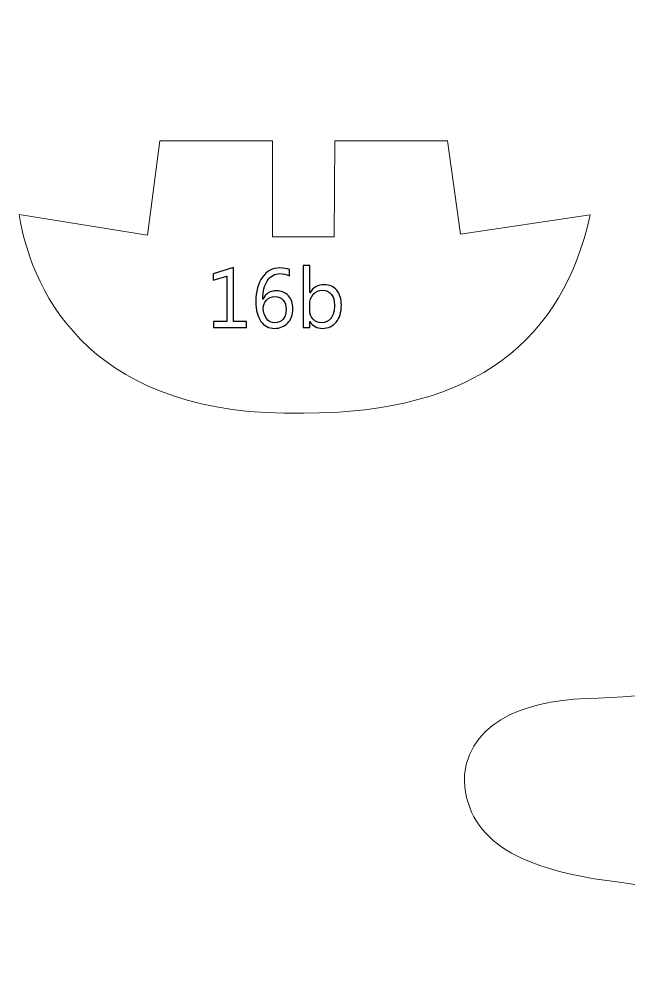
# Model space of a CAD drawing. Header units: centimetres. Extents: x -196 to 200, y -267 to 229.
# Drawn here: x 88.53 to 119.76, y -9.61 to 39.52 of the extents above; entities that cross this region are included whole.
import ezdxf

# ---------------------------------------------------------------- set-up
doc = ezdxf.new("R2010")
doc.units = ezdxf.units.CM
doc.header["$MEASUREMENT"] = 0
doc.layers.add('Camada 1', color=7, linetype='Continuous')
doc.layers.add('Camada 2', color=20, linetype='Continuous')

msp = doc.modelspace()

# ---------------------------------------------------------------- linework, layer by layer
at = {"layer": 'Camada 1', "lineweight": 9}
for points, knots in [([(195.254, -5.248), (192.478, -8.491), (185.152, -9.605), (175.317, -9.594), (175.317, -9.594), (156.26, -9.105), (137.436, -7.171), (118.517, -4.561), (118.517, -4.561), (114.112, -3.92), (111.3, -2.465), (111.335, 0.838), (111.335, 0.838), (111.692, 3.815), (114.874, 4.719), (118.198, 4.76), (118.198, 4.76), (131.865, 5.44), (142.521, 10.522), (156.172, 18.121), (156.172, 18.121), (168.472, 24.632), (181.107, 34.73), (191.541, 38.793), (191.541, 38.793), (191.541, 38.793), (193.489, 39.214), (193.489, 39.214), (193.489, 39.214), (195.077, 39.519), (195.839, 39.484), (196.03, 38.6), (196.03, 38.6), (199.203, 26.475), (197.496, 3.883), (195.254, -5.248)], [0, 0, 0, 0, 0.1, 0.1, 0.1, 0.1, 0.2, 0.2, 0.2, 0.2, 0.3, 0.3, 0.3, 0.3, 0.4, 0.4, 0.4, 0.4, 0.5, 0.5, 0.5, 0.5, 0.6, 0.6, 0.6, 0.6, 0.7, 0.7, 0.7, 0.7, 0.8, 0.8, 0.8, 0.8, 1, 1, 1, 1]), ([(95.734, 33.295), (95.734, 33.295), (101.514, 33.294), (101.514, 33.294), (101.514, 33.294), (101.514, 33.294), (101.504, 28.381), (101.504, 28.381), (101.504, 28.381), (101.504, 28.381), (104.673, 28.382), (104.673, 28.382), (104.673, 28.382), (104.673, 28.382), (104.706, 33.292), (104.706, 33.292), (104.706, 33.292), (104.706, 33.292), (110.464, 33.294), (110.464, 33.294), (110.464, 33.294), (110.464, 33.294), (111.139, 28.515), (111.139, 28.515), (111.139, 28.515), (111.139, 28.515), (117.778, 29.498), (117.778, 29.498), (117.778, 29.498), (116.385, 23.182), (112.023, 19.343), (103.094, 19.349), (103.094, 19.349), (92.471, 19.117), (89.209, 25.22), (88.53, 29.525), (88.53, 29.525), (88.53, 29.525), (95.107, 28.468), (95.107, 28.468), (95.107, 28.468), (95.107, 28.468), (95.734, 33.295), (95.734, 33.295)], [0, 0, 0, 0, 0.083333, 0.083333, 0.083333, 0.083333, 0.166667, 0.166667, 0.166667, 0.166667, 0.25, 0.25, 0.25, 0.25, 0.333333, 0.333333, 0.333333, 0.333333, 0.416667, 0.416667, 0.416667, 0.416667, 0.5, 0.5, 0.5, 0.5, 0.583333, 0.583333, 0.583333, 0.583333, 0.666667, 0.666667, 0.666667, 0.666667, 0.75, 0.75, 0.75, 0.75, 0.833333, 0.833333, 0.833333, 0.833333, 1, 1, 1, 1])]:
    msp.add_open_spline(points, degree=3, knots=knots, dxfattribs=at)
at = {"layer": 'Camada 2'}
for points, knots in [([(100.182, 23.743), (100.182, 23.743), (98.491, 23.743), (98.491, 23.743), (98.491, 23.743), (98.491, 23.743), (98.491, 24.042), (98.491, 24.042), (98.491, 24.042), (98.491, 24.042), (99.166, 24.042), (99.166, 24.042), (99.166, 24.042), (99.166, 24.042), (99.166, 26.365), (99.166, 26.365), (99.166, 26.365), (99.166, 26.365), (98.474, 26.159), (98.474, 26.159), (98.474, 26.159), (98.474, 26.159), (98.474, 26.483), (98.474, 26.483), (98.474, 26.483), (98.474, 26.483), (99.507, 26.799), (99.507, 26.799), (99.507, 26.799), (99.507, 26.799), (99.507, 24.042), (99.507, 24.042), (99.507, 24.042), (99.507, 24.042), (100.182, 24.042), (100.182, 24.042), (100.182, 24.042), (100.182, 24.042), (100.182, 23.743), (100.182, 23.743)], [0, 0, 0, 0, 0.090909, 0.090909, 0.090909, 0.090909, 0.181818, 0.181818, 0.181818, 0.181818, 0.272727, 0.272727, 0.272727, 0.272727, 0.363636, 0.363636, 0.363636, 0.363636, 0.454545, 0.454545, 0.454545, 0.454545, 0.545455, 0.545455, 0.545455, 0.545455, 0.636364, 0.636364, 0.636364, 0.636364, 0.727273, 0.727273, 0.727273, 0.727273, 0.818182, 0.818182, 0.818182, 0.818182, 1, 1, 1, 1]), ([(102.371, 26.697), (102.371, 26.697), (102.371, 26.373), (102.371, 26.373), (102.371, 26.373), (102.217, 26.452), (102.054, 26.492), (101.884, 26.492), (101.884, 26.492), (101.619, 26.492), (101.407, 26.374), (101.248, 26.138), (101.248, 26.138), (101.089, 25.901), (101.009, 25.585), (101.009, 25.189), (101.009, 25.189), (101.009, 25.189), (101.018, 25.189), (101.018, 25.189), (101.018, 25.189), (101.157, 25.471), (101.384, 25.613), (101.701, 25.613), (101.701, 25.613), (101.962, 25.613), (102.169, 25.529), (102.323, 25.362), (102.323, 25.362), (102.478, 25.194), (102.554, 24.97), (102.554, 24.689), (102.554, 24.689), (102.554, 24.396), (102.466, 24.156), (102.29, 23.97), (102.29, 23.97), (102.113, 23.785), (101.889, 23.692), (101.618, 23.692), (101.618, 23.692), (101.317, 23.692), (101.082, 23.812), (100.911, 24.051), (100.911, 24.051), (100.741, 24.29), (100.655, 24.625), (100.655, 25.058), (100.655, 25.058), (100.655, 25.582), (100.767, 26), (100.99, 26.313), (100.99, 26.313), (101.214, 26.626), (101.509, 26.782), (101.875, 26.782), (101.875, 26.782), (102.084, 26.782), (102.249, 26.754), (102.371, 26.697)], [0, 0, 0, 0, 0.0625, 0.0625, 0.0625, 0.0625, 0.125, 0.125, 0.125, 0.125, 0.1875, 0.1875, 0.1875, 0.1875, 0.25, 0.25, 0.25, 0.25, 0.3125, 0.3125, 0.3125, 0.3125, 0.375, 0.375, 0.375, 0.375, 0.4375, 0.4375, 0.4375, 0.4375, 0.5, 0.5, 0.5, 0.5, 0.5625, 0.5625, 0.5625, 0.5625, 0.625, 0.625, 0.625, 0.625, 0.6875, 0.6875, 0.6875, 0.6875, 0.75, 0.75, 0.75, 0.75, 0.8125, 0.8125, 0.8125, 0.8125, 0.875, 0.875, 0.875, 0.875, 1, 1, 1, 1]), ([(103.421, 24.049), (103.421, 24.049), (103.412, 24.049), (103.412, 24.049), (103.412, 24.049), (103.412, 24.049), (103.412, 23.743), (103.412, 23.743), (103.412, 23.743), (103.412, 23.743), (103.071, 23.743), (103.071, 23.743), (103.071, 23.743), (103.071, 23.743), (103.071, 26.902), (103.071, 26.902), (103.071, 26.902), (103.071, 26.902), (103.412, 26.902), (103.412, 26.902), (103.412, 26.902), (103.412, 26.902), (103.412, 25.505), (103.412, 25.505), (103.412, 25.505), (103.412, 25.505), (103.421, 25.505), (103.421, 25.505), (103.421, 25.505), (103.589, 25.787), (103.835, 25.928), (104.158, 25.928), (104.158, 25.928), (104.432, 25.928), (104.646, 25.833), (104.801, 25.642), (104.801, 25.642), (104.957, 25.451), (105.034, 25.194), (105.034, 24.873), (105.034, 24.873), (105.034, 24.516), (104.947, 24.229), (104.774, 24.014), (104.774, 24.014), (104.599, 23.8), (104.362, 23.692), (104.06, 23.692), (104.06, 23.692), (103.779, 23.692), (103.565, 23.811), (103.421, 24.049)], [0, 0, 0, 0, 0.071429, 0.071429, 0.071429, 0.071429, 0.142857, 0.142857, 0.142857, 0.142857, 0.214286, 0.214286, 0.214286, 0.214286, 0.285714, 0.285714, 0.285714, 0.285714, 0.357143, 0.357143, 0.357143, 0.357143, 0.428571, 0.428571, 0.428571, 0.428571, 0.5, 0.5, 0.5, 0.5, 0.571429, 0.571429, 0.571429, 0.571429, 0.642857, 0.642857, 0.642857, 0.642857, 0.714286, 0.714286, 0.714286, 0.714286, 0.785714, 0.785714, 0.785714, 0.785714, 0.857143, 0.857143, 0.857143, 0.857143, 1, 1, 1, 1]), ([(103.412, 24.913), (103.412, 24.913), (103.412, 24.614), (103.412, 24.614), (103.412, 24.614), (103.412, 24.437), (103.47, 24.287), (103.584, 24.163), (103.584, 24.163), (103.699, 24.04), (103.845, 23.978), (104.021, 23.978), (104.021, 23.978), (104.228, 23.978), (104.39, 24.058), (104.508, 24.216), (104.508, 24.216), (104.625, 24.376), (104.684, 24.596), (104.684, 24.879), (104.684, 24.879), (104.684, 25.118), (104.629, 25.305), (104.519, 25.44), (104.519, 25.44), (104.409, 25.575), (104.261, 25.643), (104.073, 25.643), (104.073, 25.643), (103.875, 25.643), (103.714, 25.574), (103.594, 25.435), (103.594, 25.435), (103.473, 25.296), (103.412, 25.122), (103.412, 24.913)], [0, 0, 0, 0, 0.1, 0.1, 0.1, 0.1, 0.2, 0.2, 0.2, 0.2, 0.3, 0.3, 0.3, 0.3, 0.4, 0.4, 0.4, 0.4, 0.5, 0.5, 0.5, 0.5, 0.6, 0.6, 0.6, 0.6, 0.7, 0.7, 0.7, 0.7, 0.8, 0.8, 0.8, 0.8, 1, 1, 1, 1]), ([(101.625, 25.323), (101.448, 25.323), (101.305, 25.263), (101.196, 25.143), (101.196, 25.143), (101.086, 25.023), (101.031, 24.882), (101.031, 24.719), (101.031, 24.719), (101.031, 24.514), (101.086, 24.34), (101.194, 24.195), (101.194, 24.195), (101.303, 24.051), (101.448, 23.978), (101.629, 23.978), (101.629, 23.978), (101.801, 23.978), (101.941, 24.041), (102.046, 24.167), (102.046, 24.167), (102.152, 24.293), (102.204, 24.452), (102.204, 24.646), (102.204, 24.646), (102.204, 24.858), (102.154, 25.023), (102.052, 25.143), (102.052, 25.143), (101.95, 25.263), (101.808, 25.323), (101.625, 25.323)], [0, 0, 0, 0, 0.111111, 0.111111, 0.111111, 0.111111, 0.222222, 0.222222, 0.222222, 0.222222, 0.333333, 0.333333, 0.333333, 0.333333, 0.444444, 0.444444, 0.444444, 0.444444, 0.555556, 0.555556, 0.555556, 0.555556, 0.666667, 0.666667, 0.666667, 0.666667, 0.777778, 0.777778, 0.777778, 0.777778, 1, 1, 1, 1])]:
    msp.add_open_spline(points, degree=3, knots=knots, dxfattribs=at)
at = {"layer": 'Camada 2', "lineweight": 9}
for points, knots in [([(100.182, 23.743), (100.182, 23.743), (98.491, 23.743), (98.491, 23.743), (98.491, 23.743), (98.491, 23.743), (98.491, 24.042), (98.491, 24.042), (98.491, 24.042), (98.491, 24.042), (99.166, 24.042), (99.166, 24.042), (99.166, 24.042), (99.166, 24.042), (99.166, 26.365), (99.166, 26.365), (99.166, 26.365), (99.166, 26.365), (98.474, 26.159), (98.474, 26.159), (98.474, 26.159), (98.474, 26.159), (98.474, 26.483), (98.474, 26.483), (98.474, 26.483), (98.474, 26.483), (99.507, 26.799), (99.507, 26.799), (99.507, 26.799), (99.507, 26.799), (99.507, 24.042), (99.507, 24.042), (99.507, 24.042), (99.507, 24.042), (100.182, 24.042), (100.182, 24.042), (100.182, 24.042), (100.182, 24.042), (100.182, 23.743), (100.182, 23.743)], [0, 0, 0, 0, 0.090909, 0.090909, 0.090909, 0.090909, 0.181818, 0.181818, 0.181818, 0.181818, 0.272727, 0.272727, 0.272727, 0.272727, 0.363636, 0.363636, 0.363636, 0.363636, 0.454545, 0.454545, 0.454545, 0.454545, 0.545455, 0.545455, 0.545455, 0.545455, 0.636364, 0.636364, 0.636364, 0.636364, 0.727273, 0.727273, 0.727273, 0.727273, 0.818182, 0.818182, 0.818182, 0.818182, 1, 1, 1, 1]), ([(102.371, 26.697), (102.371, 26.697), (102.371, 26.373), (102.371, 26.373), (102.371, 26.373), (102.217, 26.452), (102.054, 26.492), (101.884, 26.492), (101.884, 26.492), (101.619, 26.492), (101.407, 26.374), (101.248, 26.138), (101.248, 26.138), (101.089, 25.901), (101.009, 25.585), (101.009, 25.189), (101.009, 25.189), (101.009, 25.189), (101.018, 25.189), (101.018, 25.189), (101.018, 25.189), (101.157, 25.471), (101.384, 25.613), (101.701, 25.613), (101.701, 25.613), (101.962, 25.613), (102.169, 25.529), (102.323, 25.362), (102.323, 25.362), (102.478, 25.194), (102.554, 24.97), (102.554, 24.689), (102.554, 24.689), (102.554, 24.396), (102.466, 24.156), (102.29, 23.97), (102.29, 23.97), (102.113, 23.785), (101.889, 23.692), (101.618, 23.692), (101.618, 23.692), (101.317, 23.692), (101.082, 23.812), (100.911, 24.051), (100.911, 24.051), (100.741, 24.29), (100.655, 24.625), (100.655, 25.058), (100.655, 25.058), (100.655, 25.582), (100.767, 26), (100.99, 26.313), (100.99, 26.313), (101.214, 26.626), (101.509, 26.782), (101.875, 26.782), (101.875, 26.782), (102.084, 26.782), (102.249, 26.754), (102.371, 26.697)], [0, 0, 0, 0, 0.0625, 0.0625, 0.0625, 0.0625, 0.125, 0.125, 0.125, 0.125, 0.1875, 0.1875, 0.1875, 0.1875, 0.25, 0.25, 0.25, 0.25, 0.3125, 0.3125, 0.3125, 0.3125, 0.375, 0.375, 0.375, 0.375, 0.4375, 0.4375, 0.4375, 0.4375, 0.5, 0.5, 0.5, 0.5, 0.5625, 0.5625, 0.5625, 0.5625, 0.625, 0.625, 0.625, 0.625, 0.6875, 0.6875, 0.6875, 0.6875, 0.75, 0.75, 0.75, 0.75, 0.8125, 0.8125, 0.8125, 0.8125, 0.875, 0.875, 0.875, 0.875, 1, 1, 1, 1]), ([(103.421, 24.049), (103.421, 24.049), (103.412, 24.049), (103.412, 24.049), (103.412, 24.049), (103.412, 24.049), (103.412, 23.743), (103.412, 23.743), (103.412, 23.743), (103.412, 23.743), (103.071, 23.743), (103.071, 23.743), (103.071, 23.743), (103.071, 23.743), (103.071, 26.902), (103.071, 26.902), (103.071, 26.902), (103.071, 26.902), (103.412, 26.902), (103.412, 26.902), (103.412, 26.902), (103.412, 26.902), (103.412, 25.505), (103.412, 25.505), (103.412, 25.505), (103.412, 25.505), (103.421, 25.505), (103.421, 25.505), (103.421, 25.505), (103.589, 25.787), (103.835, 25.928), (104.158, 25.928), (104.158, 25.928), (104.432, 25.928), (104.646, 25.833), (104.801, 25.642), (104.801, 25.642), (104.957, 25.451), (105.034, 25.194), (105.034, 24.873), (105.034, 24.873), (105.034, 24.516), (104.947, 24.229), (104.774, 24.014), (104.774, 24.014), (104.599, 23.8), (104.362, 23.692), (104.06, 23.692), (104.06, 23.692), (103.779, 23.692), (103.565, 23.811), (103.421, 24.049)], [0, 0, 0, 0, 0.071429, 0.071429, 0.071429, 0.071429, 0.142857, 0.142857, 0.142857, 0.142857, 0.214286, 0.214286, 0.214286, 0.214286, 0.285714, 0.285714, 0.285714, 0.285714, 0.357143, 0.357143, 0.357143, 0.357143, 0.428571, 0.428571, 0.428571, 0.428571, 0.5, 0.5, 0.5, 0.5, 0.571429, 0.571429, 0.571429, 0.571429, 0.642857, 0.642857, 0.642857, 0.642857, 0.714286, 0.714286, 0.714286, 0.714286, 0.785714, 0.785714, 0.785714, 0.785714, 0.857143, 0.857143, 0.857143, 0.857143, 1, 1, 1, 1]), ([(103.412, 24.913), (103.412, 24.913), (103.412, 24.614), (103.412, 24.614), (103.412, 24.614), (103.412, 24.437), (103.47, 24.287), (103.584, 24.163), (103.584, 24.163), (103.699, 24.04), (103.845, 23.978), (104.021, 23.978), (104.021, 23.978), (104.228, 23.978), (104.39, 24.058), (104.508, 24.216), (104.508, 24.216), (104.625, 24.376), (104.684, 24.596), (104.684, 24.879), (104.684, 24.879), (104.684, 25.118), (104.629, 25.305), (104.519, 25.44), (104.519, 25.44), (104.409, 25.575), (104.261, 25.643), (104.073, 25.643), (104.073, 25.643), (103.875, 25.643), (103.714, 25.574), (103.594, 25.435), (103.594, 25.435), (103.473, 25.296), (103.412, 25.122), (103.412, 24.913)], [0, 0, 0, 0, 0.1, 0.1, 0.1, 0.1, 0.2, 0.2, 0.2, 0.2, 0.3, 0.3, 0.3, 0.3, 0.4, 0.4, 0.4, 0.4, 0.5, 0.5, 0.5, 0.5, 0.6, 0.6, 0.6, 0.6, 0.7, 0.7, 0.7, 0.7, 0.8, 0.8, 0.8, 0.8, 1, 1, 1, 1]), ([(101.625, 25.323), (101.448, 25.323), (101.305, 25.263), (101.196, 25.143), (101.196, 25.143), (101.086, 25.023), (101.031, 24.882), (101.031, 24.719), (101.031, 24.719), (101.031, 24.514), (101.086, 24.34), (101.194, 24.195), (101.194, 24.195), (101.303, 24.051), (101.448, 23.978), (101.629, 23.978), (101.629, 23.978), (101.801, 23.978), (101.941, 24.041), (102.046, 24.167), (102.046, 24.167), (102.152, 24.293), (102.204, 24.452), (102.204, 24.646), (102.204, 24.646), (102.204, 24.858), (102.154, 25.023), (102.052, 25.143), (102.052, 25.143), (101.95, 25.263), (101.808, 25.323), (101.625, 25.323)], [0, 0, 0, 0, 0.111111, 0.111111, 0.111111, 0.111111, 0.222222, 0.222222, 0.222222, 0.222222, 0.333333, 0.333333, 0.333333, 0.333333, 0.444444, 0.444444, 0.444444, 0.444444, 0.555556, 0.555556, 0.555556, 0.555556, 0.666667, 0.666667, 0.666667, 0.666667, 0.777778, 0.777778, 0.777778, 0.777778, 1, 1, 1, 1])]:
    msp.add_open_spline(points, degree=3, knots=knots, dxfattribs=at)

doc.saveas('drawing.dxf')
